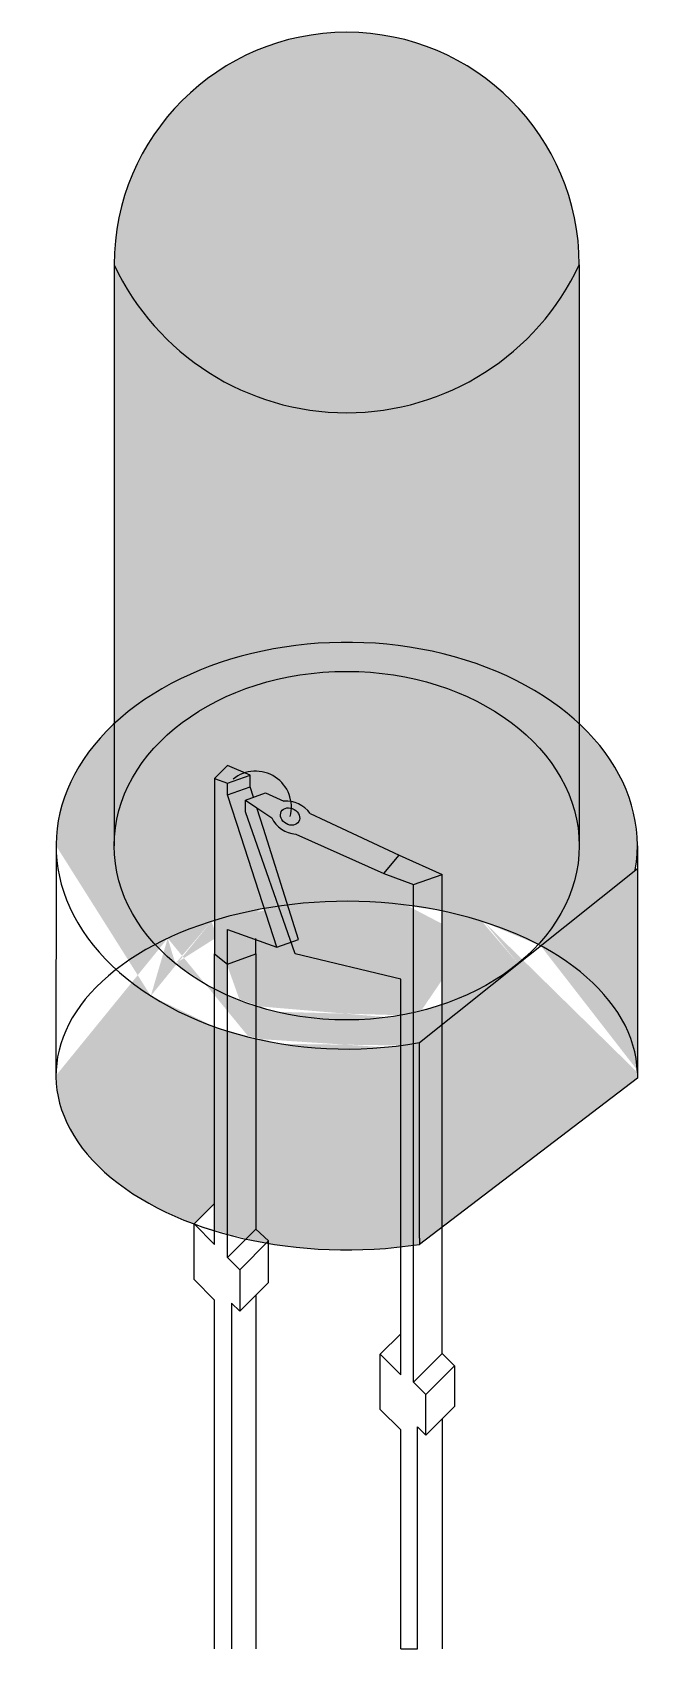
# Model space of a CAD drawing. Header units: millimetres. Extents: x 1725 to 1832, y 1223 to 1501.
import ezdxf

# ---------------------------------------------------------------- set-up
doc = ezdxf.new("R2010")
doc.units = ezdxf.units.MM

msp = doc.modelspace()

# ---------------------------------------------------------------- hatches: boundary and pattern name
h = msp.add_hatch(color=256)
h.set_gradient(color1=(252, 161, 191), one_color=1, tint=1, name='INVCYLINDER')
edge = h.paths.add_edge_path()
edge.add_ellipse((1779.443449094297, 1360.846336983514), major_axis=(-49.99517603613799, 0), ratio=0.7000675420104725, start_angle=431.7527674783726, end_angle=460.706057437629, ccw=False)
edge.add_line((1763.789062857793, 1327.606338184166), (1763.789062857793, 1294.829935506432))
edge.add_line((1763.789062857793, 1294.829935506432), (1766.005358014551, 1292.808046345738))
edge.add_line((1766.005358014551, 1292.808046345738), (1766.005358014551, 1292.372619812545))
edge.add_ellipse((1779.443449094297, 1321.269206616917), major_axis=(-50.00859864270569, -2.273736754432321e-13), ratio=0.5998968340292781, start_angle=434.4121475561648, end_angle=460.7031499643373)
edge.add_line((1788.731077862361, 1291.79112898835), (1788.731077862361, 1326.455576314793))
edge = h.paths.add_edge_path()
edge.add_ellipse((1779.443449094297, 1360.846336983514), major_axis=(-49.99517603613799, 0), ratio=0.7000675420104725, start_angle=425.78842422082346, end_angle=431.7527674783726, ccw=False)
edge.add_line((1758.940062133047, 1328.925032233617), (1758.940062133047, 1293.90660360405))
edge.add_ellipse((1779.443449094297, 1321.269206616917), major_axis=(-50.00859864270569, -2.273736754432321e-13), ratio=0.5998968340292781, start_angle=425.7953391532663, end_angle=429.6979831177056)
edge.add_line((1762.092032324273, 1293.132904972912), (1763.789062857793, 1294.829935506432))
edge.add_line((1763.789062857793, 1294.829935506432), (1763.789062857793, 1327.606338184166))
edge = h.paths.add_edge_path()
edge.add_line((1763.789062857793, 1294.829935506432), (1762.092032324273, 1293.132904972912))
edge.add_ellipse((1779.443449094297, 1321.269206616917), major_axis=(-50.00859864270569, -2.273736754432321e-13), ratio=0.5998968340292781, start_angle=429.6979831177056, end_angle=433.9692814310698)
edge.add_line((1765.633440196744, 1292.43579329098), (1766.005358014551, 1292.808046345738))
edge.add_line((1766.005358014551, 1292.808046345738), (1763.789062857793, 1294.829935506432))
edge = h.paths.add_edge_path()
edge.add_ellipse((1779.443449094297, 1360.846336983514), major_axis=(-49.99517603613799, 0), ratio=0.7000675420104725, start_angle=460.706057437629, end_angle=463.2754420233096, ccw=False)
edge.add_line((1788.731077862361, 1326.455576314793), (1788.731077862361, 1291.79112898835))
edge.add_ellipse((1779.443449094297, 1321.269206616917), major_axis=(-50.00859864270569, -2.273736754432321e-13), ratio=0.5998968340292781, start_angle=460.7031499643373, end_angle=463.2718136792382)
edge.add_line((1790.923971081174, 1292.070448818175), (1790.923971081174, 1326.781628447747))
h.paths.add_polyline_path([(1795.87371854948, 1330.096986475353), (1791.943449094297, 1326.957950706318), (1791.943449094297, 1293.278081109229), (1791.943449094297, 1292.221498584157), (1795.87371854948, 1295.221587331371)])
edge = h.paths.add_edge_path()
edge.add_ellipse((1779.443449094297, 1360.846336983514), major_axis=(-49.99517603613799, 0), ratio=0.7000675420104725, start_angle=463.2754420233096, end_angle=464.47893961436387, ccw=False)
edge.add_line((1790.923971081174, 1326.781628447747), (1790.923971081174, 1292.070448818175))
edge.add_ellipse((1779.443449094297, 1321.269206616917), major_axis=(-50.00859864270569, -2.273736754432321e-13), ratio=0.5998968340292781, start_angle=463.2718136792382, end_angle=464.4749685219946)
edge.add_line((1791.943449094297, 1292.221498584157), (1791.943449094297, 1293.278081109229))
edge.add_line((1791.943449094297, 1293.278081109229), (1791.943449094297, 1326.957950706318))
edge = h.paths.add_edge_path()
edge.add_line((1829.443449094297, 1320.846336983514), (1829.443449094297, 1321.825508067681))
edge.add_ellipse((1779.443449094297, 1321.269206616917), major_axis=(-50.00859864270569, -2.273736754432321e-13), ratio=0.5998968340292781, start_angle=181.0625184071921, end_angle=228.1572809036304)
edge.add_line((1812.803590324244, 1343.61857161656), (1795.87371854948, 1330.096986475353))
edge.add_line((1795.87371854948, 1330.096986475353), (1795.87371854948, 1295.221587331371))
edge.add_line((1795.87371854948, 1295.221587331371), (1829.443449094297, 1320.846336983514))
edge = h.paths.add_edge_path()
edge.add_line((1829.443449094297, 1356.908528569001), (1812.803590324244, 1343.61857161656))
edge.add_ellipse((1779.443449094297, 1321.269206616917), major_axis=(-50.00859864270569, -2.273736754432321e-13), ratio=0.5998968340292781, start_angle=181.0625184071921, end_angle=228.1572809036304, ccw=False)
edge.add_line((1829.443449094297, 1321.825508067681), (1829.443449094297, 1356.908528569001))
edge = h.paths.add_edge_path()
edge.add_ellipse((1779.443449094297, 1360.846336983514), major_axis=(-49.99517603613799, 0), ratio=0.7000675420104725, start_angle=173.0500882506535, end_angle=216.8625258284777)
edge.add_line((1819.443449094297, 1381.842734260129), (1819.443449094297, 1360.846336983514))
edge.add_ellipse((1779.443449094297, 1360.846336983514), major_axis=(-40, 0), ratio=0.75, start_angle=145.4599807031765, end_angle=180, ccw=False)
edge.add_ellipse((1779.443449094297, 1321.269206616917), major_axis=(-50.00859864270569, -2.273736754432321e-13), ratio=0.5998968340292781, start_angle=228.1572809036304, end_angle=228.7861752908836, ccw=False)
edge.add_line((1812.804497666334, 1343.619296294425), (1829.071276132167, 1356.61128069485))
edge = h.paths.add_edge_path()
edge.add_ellipse((1779.443449094297, 1321.269206616917), major_axis=(-50.00859864270569, -2.273736754432321e-13), ratio=0.5998968340292781, start_angle=228.1572809036304, end_angle=228.7861752908836)
edge.add_ellipse((1779.443449094297, 1360.846336983514), major_axis=(-40, 0), ratio=0.75, start_angle=114.2523806652624, end_angle=145.4599807031765, ccw=False)
edge.add_line((1795.87371854948, 1333.493987666373), (1795.87371854948, 1330.096986475353))
edge.add_line((1795.87371854948, 1330.096986475353), (1812.803590324243, 1343.61857161656))
edge = h.paths.add_edge_path()
edge.add_ellipse((1779.443449094297, 1360.846336983514), major_axis=(-40, 0), ratio=0.75, start_angle=106.6792158860697, end_angle=114.2523806652624, ccw=False)
edge.add_line((1790.923971081174, 1332.108536817422), (1790.923971081174, 1326.781628447747))
edge.add_ellipse((1779.443449094297, 1360.846336983514), major_axis=(-49.99517603613799, 0), ratio=0.7000675420104725, start_angle=463.2754420233096, end_angle=464.4789396143639)
edge.add_line((1791.943449094297, 1326.957950706318), (1795.87371854948, 1330.096986475353))
edge.add_line((1795.87371854948, 1330.096986475353), (1795.87371854948, 1333.493987666373))
edge = h.paths.add_edge_path()
edge.add_ellipse((1779.443449094297, 1360.846336983514), major_axis=(-40, 0), ratio=0.75, start_angle=103.42608293282001, end_angle=106.6792158860697, ccw=False)
edge.add_line((1788.731077862361, 1331.666228640243), (1788.731077862361, 1326.455576314793))
edge.add_ellipse((1779.443449094297, 1360.846336983514), major_axis=(-49.99517603613799, 0), ratio=0.7000675420104725, start_angle=460.7060574376291, end_angle=463.2754420233096)
edge.add_line((1790.923971081174, 1326.781628447747), (1790.923971081174, 1332.108536817422))
edge = h.paths.add_edge_path()
edge.add_ellipse((1779.443449094297, 1360.846336983514), major_axis=(-40, 0), ratio=0.75, start_angle=66.96087234999641, end_angle=103.42608293282001, ccw=False)
edge.add_line((1763.789062857793, 1333.239202801357), (1763.789062857793, 1327.606338184166))
edge.add_ellipse((1779.443449094297, 1360.846336983514), major_axis=(-49.99517603613799, 0), ratio=0.7000675420104725, start_angle=431.7527674783726, end_angle=460.7060574376291)
edge.add_line((1788.731077862361, 1326.455576314793), (1788.731077862361, 1331.666228640243))
edge = h.paths.add_edge_path()
edge.add_ellipse((1779.443449094297, 1360.846336983514), major_axis=(-40, 0), ratio=0.75, start_angle=59.1638525395814, end_angle=66.96087234999641, ccw=False)
edge.add_line((1758.940062133047, 1335.087236518757), (1758.940062133047, 1328.925032233617))
edge.add_ellipse((1779.443449094297, 1360.846336983514), major_axis=(-49.99517603613799, 0), ratio=0.7000675420104725, start_angle=425.7884242208235, end_angle=431.7527674783726)
edge.add_line((1763.789062857793, 1327.606338184166), (1763.789062857793, 1333.239202801357))
edge = h.paths.add_edge_path()
edge.add_ellipse((1779.443449094297, 1360.846336983514), major_axis=(-40, 0), ratio=0.75, start_angle=55.379630162227386, end_angle=59.1638525395814, ccw=False)
edge.add_line((1756.717995045928, 1336.158303894764), (1756.717995045928, 1329.671146609396))
edge.add_ellipse((1779.443449094297, 1360.846336983514), major_axis=(-49.99517603613799, 0), ratio=0.7000675420104725, start_angle=422.9638269711371, end_angle=425.7884242208235)
edge.add_line((1758.940062133047, 1328.925032233617), (1758.940062133047, 1335.087236518757))
edge = h.paths.add_edge_path()
edge.add_ellipse((1779.443449094297, 1360.846336983514), major_axis=(-49.99517603613799, 0), ratio=0.7000675420104725, start_angle=422.9638269711371, end_angle=425.78842422082346, ccw=False)
edge.add_line((1756.717995045928, 1329.671146609396), (1756.717995045928, 1294.545747336622))
edge.add_ellipse((1779.443449094297, 1321.269206616917), major_axis=(-50.00859864270569, -2.273736754432321e-13), ratio=0.5998968340292781, start_angle=422.9716746826391, end_angle=425.7953391532663)
edge.add_line((1758.940062133047, 1293.90660360405), (1758.940062133047, 1328.925032233617))
edge = h.paths.add_edge_path()
edge.add_ellipse((1779.443449094297, 1360.846336983514), major_axis=(-49.99517603613799, 0), ratio=0.7000675420104725, start_angle=397.4992387924046, end_angle=422.9638269711371, ccw=False)
edge.add_ellipse((1779.443449094297, 1321.269206616917), major_axis=(-50.00859864270569, -2.273736754432321e-13), ratio=0.5998968340292781, start_angle=322.4807235325233, end_angle=359.9766857337717)
edge.add_line((1729.434854591711, 1321.281413937831), (1729.434850451591, 1321.269206616912))
edge.add_ellipse((1779.443449094297, 1321.269206616917), major_axis=(-50.00859864270569, -2.273736754432321e-13), ratio=0.5998968340292781, start_angle=360.0000000000092, end_angle=418.3230417554165)
edge.add_line((1753.182461139995, 1295.738535774736), (1756.717995045928, 1299.274069680669))
edge.add_line((1756.717995045928, 1299.274069680669), (1756.717995045928, 1329.671146609396))
edge = h.paths.add_edge_path()
edge.add_ellipse((1779.443449094297, 1360.846336983514), major_axis=(-40, 0), ratio=0.75, start_angle=34.54001929682471, end_angle=55.379630162227386, ccw=False)
edge.add_ellipse((1779.443449094297, 1321.269206616917), major_axis=(-50.00859864270569, -2.273736754432321e-13), ratio=0.5998968340292781, start_angle=311.2138247091159, end_angle=322.4807235325233)
edge.add_ellipse((1779.443449094297, 1360.846336983514), major_axis=(-49.99517603613799, 0), ratio=0.7000675420104725, start_angle=397.4992387924045, end_angle=422.9638269711371)
edge.add_line((1756.717995045928, 1329.671146609396), (1756.717995045928, 1336.158303894764))
edge = h.paths.add_edge_path()
edge.add_ellipse((1779.443449094297, 1321.269206616917), major_axis=(-50.00859864270569, -2.273736754432321e-13), ratio=0.5998968340292781, start_angle=322.48072353252326, end_angle=359.9766857337716, ccw=False)
edge.add_ellipse((1779.443449094297, 1360.846336983514), major_axis=(-49.99517603613799, 0), ratio=0.7000675420104725, start_angle=359.99999999964155, end_angle=397.4992387924046, ccw=False)
edge.add_line((1729.448273058159, 1360.846336983732), (1729.434854591711, 1321.281413937831))
edge = h.paths.add_edge_path()
edge.add_ellipse((1779.443449094297, 1360.846336983514), major_axis=(-40, 0), ratio=0.75, start_angle=0, end_angle=34.54001929682471, ccw=False)
edge.add_line((1739.443449094297, 1360.846336983514), (1739.443449094297, 1381.842734260129))
edge.add_ellipse((1779.443449094297, 1360.846336983514), major_axis=(-49.99517603613799, 0), ratio=0.7000675420104725, start_angle=323.1374741715223, end_angle=359.9727927206422)
edge.add_line((1729.448278694835, 1360.862956964074), (1729.448273058159, 1360.846336983732))
edge.add_ellipse((1779.443449094297, 1360.846336983514), major_axis=(-49.99517603613799, 0), ratio=0.7000675420104725, start_angle=359.9999999996415, end_angle=397.4992387924045)
edge.add_ellipse((1779.443449094297, 1321.269206616917), major_axis=(-50.00859864270569, -2.273736754432321e-13), ratio=0.5998968340292781, start_angle=311.2138247091159, end_angle=322.48072353252326, ccw=False)
edge = h.paths.add_edge_path()
edge.add_line((1756.717995045928, 1372.41333993274), (1758.940062133047, 1374.635407019859))
edge.add_line((1758.940062133047, 1374.635407019859), (1762.821543793289, 1372.986125952916))
edge.add_line((1762.821543793289, 1372.986125952916), (1762.821543793289, 1370.986125952916))
edge.add_line((1762.821543793289, 1370.986125952916), (1763.391617076553, 1369.191829371557))
edge.add_line((1763.391617076553, 1369.191829371557), (1765.485077112017, 1369.963737795919))
edge.add_line((1765.485077112017, 1369.963737795919), (1768.629269289149, 1368.492436339825))
edge.add_arc((1769.05836232977, 1363.510883021443), 4.999999430140001, 34.92310023775178, 94.9231002377523, ccw=False)
edge.add_line((1773.157967533486, 1366.373265154398), (1775.875186789775, 1365.101762298227))
edge.add_line((1775.875186789775, 1365.101762298227), (1788.453549470491, 1359.21580957745))
edge.add_line((1788.453549470491, 1359.21580957745), (1795.87371854948, 1355.907341259878))
edge.add_line((1795.87371854948, 1355.907341259878), (1795.87371854948, 1349.603815589038))
edge.add_ellipse((1779.443449094297, 1321.269206616917), major_axis=(-50.00859864270569, -2.273736754432321e-13), ratio=0.5998968340292781, start_angle=228.7861752908836, end_angle=250.8192774736381, ccw=False)
edge.add_ellipse((1779.443449094297, 1360.846336983514), major_axis=(-40, 0), ratio=0.75, start_angle=145.4599807031765, end_angle=180)
edge.add_ellipse((1779.443449094297, 1360.846336983514), major_axis=(-40, 0), ratio=0.75, start_angle=180, end_angle=360)
edge.add_ellipse((1779.443449094297, 1360.846336983514), major_axis=(-40, 0), ratio=0.75, start_angle=0, end_angle=34.54001929682469)
edge.add_ellipse((1779.443449094297, 1321.269206616917), major_axis=(-50.00859864270569, -2.273736754432321e-13), ratio=0.5998968340292781, start_angle=297.02832531736067, end_angle=311.2138247091159, ccw=False)
edge.add_line((1756.717995045928, 1347.992665897213), (1756.717995045928, 1372.41333993274))
edge = h.paths.add_edge_path()
edge.add_line((1756.717995045928, 1342.203001868804), (1756.717995045928, 1347.992665897213))
edge.add_ellipse((1779.443449094297, 1321.269206616917), major_axis=(-50.00859864270569, -2.273736754432321e-13), ratio=0.5998968340292781, start_angle=297.0283253173607, end_angle=311.2138247091159)
edge.add_ellipse((1779.443449094297, 1360.846336983514), major_axis=(-40, 0), ratio=0.75, start_angle=34.54001929682469, end_angle=55.37963016222739)
edge.add_line((1756.717995045928, 1336.158303894764), (1756.717995045928, 1342.203001868804))
edge = h.paths.add_edge_path()
edge.add_line((1770.596917302781, 1342.20853874813), (1769.880625151349, 1344.25652103735))
edge.add_line((1769.880625151349, 1344.25652103735), (1767.403957091419, 1343.362838873308))
edge.add_line((1767.403957091419, 1343.362838873308), (1763.789062857793, 1344.669674095222))
edge.add_line((1763.789062857793, 1344.669674095222), (1763.789062857793, 1342.203001868804))
edge.add_line((1763.789062857793, 1342.203001868804), (1763.789062857793, 1333.239202801357))
edge.add_ellipse((1779.443449094297, 1360.846336983514), major_axis=(-40, 0), ratio=0.75, start_angle=66.9608723499964, end_angle=103.42608293282)
edge.add_line((1788.731077862361, 1331.666228640243), (1788.731077862361, 1337.87797510554))
edge.add_line((1788.731077862361, 1337.87797510554), (1770.596917302781, 1342.20853874813))
edge = h.paths.add_edge_path()
edge.add_line((1763.789062857793, 1342.203001868804), (1758.940062133047, 1340.435234915837))
edge.add_line((1758.940062133047, 1340.435234915837), (1758.940062133047, 1335.087236518757))
edge.add_ellipse((1779.443449094297, 1360.846336983514), major_axis=(-40, 0), ratio=0.75, start_angle=59.16385253958143, end_angle=66.9608723499964)
edge.add_line((1763.789062857793, 1333.239202801357), (1763.789062857793, 1342.203001868804))
edge = h.paths.add_edge_path()
edge.add_ellipse((1779.443449094297, 1321.269206616917), major_axis=(-50.00859864270569, -2.273736754432321e-13), ratio=0.5998968340292781, start_angle=250.8192774736381, end_angle=256.7281863207614)
edge.add_line((1790.923971081174, 1350.467964415659), (1790.923971081174, 1332.108536817422))
edge.add_ellipse((1779.443449094297, 1360.846336983514), major_axis=(-40, 0), ratio=0.75, start_angle=106.6792158860697, end_angle=114.2523806652624)
edge.add_line((1795.87371854948, 1333.493987666373), (1795.87371854948, 1349.603815589038))
edge = h.paths.add_edge_path()
edge.add_ellipse((1779.443449094297, 1321.269206616917), major_axis=(-50.00859864270569, -2.273736754432321e-13), ratio=0.5998968340292781, start_angle=256.7281863207614, end_angle=281.7207311797632)
edge.add_line((1769.284622769139, 1350.643687792976), (1771.166497834525, 1344.720515991207))
edge.add_line((1771.166497834525, 1344.720515991207), (1769.880625151349, 1344.25652103735))
edge.add_line((1769.880625151349, 1344.25652103735), (1770.596917302781, 1342.20853874813))
edge.add_line((1770.596917302781, 1342.20853874813), (1788.731077862361, 1337.87797510554))
edge.add_line((1788.731077862361, 1337.87797510554), (1788.731077862361, 1331.666228640243))
edge.add_ellipse((1779.443449094297, 1360.846336983514), major_axis=(-40, 0), ratio=0.75, start_angle=103.42608293282, end_angle=106.6792158860697)
edge.add_line((1790.923971081174, 1332.108536817422), (1790.923971081174, 1350.467964415659))
edge = h.paths.add_edge_path()
edge.add_ellipse((1779.443449094297, 1321.269206616917), major_axis=(-50.00859864270569, -2.273736754432321e-13), ratio=0.5998968340292781, start_angle=283.5576124336603, end_angle=286.4867330667942)
edge.add_line((1765.251342817683, 1350.03577081861), (1767.403957091419, 1343.362838873308))
edge.add_line((1767.403957091419, 1343.362838873308), (1769.880625151349, 1344.25652103735))
edge.add_line((1769.880625151349, 1344.25652103735), (1767.720283897237, 1350.43324741673))
edge = h.paths.add_edge_path(flags=17)
edge.add_ellipse((1779.443449094297, 1321.269206616917), major_axis=(-50.00859864270569, -2.273736754432321e-13), ratio=0.5998968340292781, start_angle=281.7207311797632, end_angle=283.5576124336603)
edge.add_line((1767.720283897238, 1350.43324741673), (1769.880625151349, 1344.25652103735))
edge.add_line((1769.880625151349, 1344.25652103735), (1771.166497834525, 1344.720515991207))
edge.add_line((1771.166497834525, 1344.720515991207), (1769.284622769139, 1350.643687792976))
edge = h.paths.add_edge_path(flags=17)
edge.add_line((1762.033971265843, 1366.691233123798), (1762.033971265843, 1368.691233123798))
edge.add_line((1762.033971265843, 1368.691233123798), (1763.391617076553, 1369.191829371557))
edge.add_line((1763.391617076553, 1369.191829371557), (1762.821543793289, 1370.986125952916))
edge.add_line((1762.821543793289, 1370.986125952916), (1758.940062133047, 1369.600235762521))
edge.add_line((1758.940062133047, 1369.600235762521), (1761.26375789259, 1362.396964905219))
edge.add_line((1761.26375789259, 1362.396964905219), (1765.251342817683, 1350.03577081861))
edge.add_ellipse((1779.443449094297, 1321.269206616917), major_axis=(-50.00859864270569, -2.273736754432321e-13), ratio=0.5998968340292781, start_angle=283.5576124336602, end_angle=286.4867330667942, ccw=False)
edge.add_line((1767.720283897237, 1350.43324741673), (1762.033971265843, 1366.691233123798))
edge = h.paths.add_edge_path(flags=17)
edge.add_line((1765.110521244446, 1363.781605874537), (1763.966032518867, 1367.383865913727))
edge.add_line((1763.966032518867, 1367.383865913727), (1762.033971265843, 1368.691233123798))
edge.add_line((1762.033971265843, 1368.691233123798), (1762.033971265843, 1366.691233123798))
edge.add_line((1762.033971265843, 1366.691233123798), (1767.720283897238, 1350.43324741673))
edge.add_ellipse((1779.443449094297, 1321.269206616917), major_axis=(-50.00859864270569, -2.273736754432321e-13), ratio=0.5998968340292781, start_angle=281.72073117976316, end_angle=283.5576124336602, ccw=False)
edge.add_line((1769.284622769139, 1350.643687792976), (1765.110521244446, 1363.781605874537))
h.paths.add_polyline_path([(1775.875186789775, 1365.101762298227), (1773.157967533486, 1366.373265154398, 0.2679491924311228), (1768.629269289149, 1368.492436339825), (1765.485077112017, 1369.963737795919), (1762.033971265843, 1368.691233123798), (1763.966032518868, 1367.383865913727), (1766.536782432585, 1365.644317471757, 0.2679491924311867), (1770.677816897886, 1362.842205133324), (1785.824525310361, 1356.083239383192), (1788.453549470491, 1359.215809577451)], flags=17)
h.paths.add_polyline_path([(1795.87371854948, 1355.907341259878), (1788.453549470491, 1359.215809577451), (1785.824525310361, 1356.083239383192), (1790.923971081174, 1354.136850819077)], flags=17)
edge = h.paths.add_edge_path(flags=17)
edge.add_line((1795.87371854948, 1355.907341259878), (1790.923971081174, 1354.136850819077))
edge.add_line((1790.923971081174, 1354.136850819077), (1790.923971081174, 1350.467964415659))
edge.add_ellipse((1779.443449094297, 1321.269206616917), major_axis=(-50.00859864270569, -2.273736754432321e-13), ratio=0.5998968340292781, start_angle=250.8192774736381, end_angle=256.7281863207614, ccw=False)
edge.add_line((1795.87371854948, 1349.603815589038), (1795.87371854948, 1355.907341259878))
edge = h.paths.add_edge_path()
edge.add_ellipse((1779.443449094297, 1360.846336983514), major_axis=(-49.99517603613799, 0), ratio=0.7000675420104725, start_angle=216.8625258284777, end_angle=323.1374741715223)
edge.add_line((1739.443449094297, 1381.842734260129), (1739.443449094297, 1360.846336983514))
edge.add_ellipse((1779.443449094297, 1360.846336983514), major_axis=(-40, 0), ratio=0.75, start_angle=180, end_angle=360, ccw=False)
edge.add_line((1819.443449094297, 1360.846336983514), (1819.443449094297, 1381.842734260129))
h.paths.add_polyline_path([(1739.443449094297, 1460.846336983514, 0.637070260807494), (1819.443449094297, 1460.846336983514, 1)])
h = msp.add_hatch(color=256)
h.set_gradient(color1=(252, 161, 191), one_color=1, tint=1, name='INVCYLINDER')
edge = h.paths.add_edge_path()
edge.add_arc((1779.443449094297, 1479.498643309714), 44.13511675849967, 205.0000000000001, 334.99999999999994, ccw=False)
edge.add_line((1739.443449094297, 1460.846336983514), (1739.443449094297, 1381.842734260129))
edge.add_ellipse((1779.443449094297, 1360.846336983514), major_axis=(-49.99517603613799, 0), ratio=0.7000675420104725, start_angle=216.8625258284777, end_angle=323.1374741715223, ccw=False)
edge.add_line((1819.443449094297, 1381.842734260129), (1819.443449094297, 1460.846336983514))
edge = h.paths.add_edge_path()
edge.add_ellipse((1779.443449094297, 1360.846336983514), major_axis=(-40, 0), ratio=0.75, start_angle=114.2523806652624, end_angle=145.4599807031765)
edge.add_ellipse((1779.443449094297, 1321.269206616917), major_axis=(-50.00859864270569, -2.273736754432321e-13), ratio=0.5998968340292781, start_angle=228.7861752908836, end_angle=250.8192774736381)
edge.add_line((1795.87371854948, 1349.603815589038), (1795.87371854948, 1333.493987666373))
edge = h.paths.add_edge_path()
edge.add_line((1785.824525310361, 1356.083239383192), (1770.677816897886, 1362.842205133324))
edge.add_arc((1771.034000134576, 1367.829502347437), 4.999999999999795, 205.9149807662701, 265.9149807662834, ccw=False)
edge.add_line((1766.536782432585, 1365.644317471757), (1763.966032518867, 1367.383865913727))
edge.add_line((1763.966032518867, 1367.383865913727), (1765.110521244446, 1363.781605874537))
edge.add_line((1765.110521244446, 1363.781605874537), (1769.284622769139, 1350.643687792976))
edge.add_ellipse((1779.443449094297, 1321.269206616917), major_axis=(-50.00859864270569, -2.273736754432321e-13), ratio=0.5998968340292781, start_angle=256.7281863207614, end_angle=281.72073117976316, ccw=False)
edge.add_line((1790.923971081174, 1350.467964415659), (1790.923971081174, 1354.136850819077))
edge.add_line((1790.923971081174, 1354.136850819077), (1785.824525310361, 1356.083239383192))
edge = h.paths.add_edge_path()
edge.add_line((1761.26375789259, 1362.396964905219), (1758.940062133047, 1369.600235762521))
edge.add_line((1758.940062133047, 1369.600235762521), (1758.940062133047, 1371.600235762521))
edge.add_line((1758.940062133047, 1371.600235762521), (1756.717995045928, 1372.41333993274))
edge.add_line((1756.717995045928, 1372.41333993274), (1756.717995045928, 1347.992665897213))
edge.add_ellipse((1779.443449094297, 1321.269206616917), major_axis=(-50.00859864270569, -2.273736754432321e-13), ratio=0.5998968340292781, start_angle=286.4867330667942, end_angle=297.02832531736067, ccw=False)
edge.add_line((1765.251342817683, 1350.03577081861), (1761.26375789259, 1362.396964905219))
edge = h.paths.add_edge_path()
edge.add_ellipse((1779.443449094297, 1321.269206616917), major_axis=(-50.00859864270569, -2.273736754432321e-13), ratio=0.5998968340292781, start_angle=286.4867330667942, end_angle=297.0283253173607)
edge.add_line((1756.717995045928, 1347.992665897213), (1756.717995045928, 1342.203001868804))
edge.add_line((1756.717995045928, 1342.203001868804), (1758.940062133047, 1340.435234915837))
edge.add_line((1758.940062133047, 1340.435234915837), (1758.940062133047, 1346.422656209953))
edge.add_line((1758.940062133047, 1346.422656209953), (1767.403957091419, 1343.362838873308))
edge.add_line((1767.403957091419, 1343.362838873308), (1765.251342817683, 1350.03577081861))
h.paths.add_polyline_path([(1763.789062857793, 1344.669674095222), (1758.940062133047, 1346.422656209953), (1758.940062133047, 1340.435234915837), (1763.789062857793, 1342.203001868804)], flags=17)
h.paths.add_polyline_path([(1762.821543793289, 1372.986125952916), (1758.940062133047, 1374.635407019859), (1756.717995045928, 1372.41333993274), (1758.940062133047, 1371.600235762521)])
h.paths.add_polyline_path([(1762.821543793289, 1372.986125952916), (1758.940062133047, 1371.600235762521), (1758.940062133047, 1369.600235762521), (1762.821543793289, 1370.986125952916)])
h = msp.add_hatch(color=256)
h.set_gradient(color1=(252, 248, 3), one_color=1, tint=1)
edge = h.paths.add_edge_path()
edge.add_ellipse((1769.70471065567, 1365.864024573958), major_axis=(-1.509488617917441, 0.8558313065545918), ratio=0.8116336690065736, start_angle=0, end_angle=287.1023842886336)
edge.add_ellipse((1769.70471065567, 1365.864024573958), major_axis=(-1.509488617917441, 0.8558313065545918), ratio=0.8116336690065736, start_angle=287.1023842886335, end_angle=360)
h = msp.add_hatch(color=256)
h.set_gradient(color1=(252, 161, 191), one_color=1, tint=1, name='INVCYLINDER')
edge = h.paths.add_edge_path()
edge.add_line((1758.940062133047, 1340.435234915837), (1756.717995045928, 1342.203001868804))
edge.add_line((1756.717995045928, 1342.203001868804), (1756.717995045928, 1336.158303894764))
edge.add_ellipse((1779.443449094297, 1360.846336983514), major_axis=(-40, 0), ratio=0.75, start_angle=55.37963016222739, end_angle=59.16385253958143)
edge.add_line((1758.940062133047, 1335.087236518757), (1758.940062133047, 1340.435234915837))

# ---------------------------------------------------------------- linework, layer by layer
for p, q in [((1739.443449094297, 1460.846336983514), (1739.443449094297, 1360.846336983514)), ((1819.443449094297, 1460.846336983514), (1819.443449094297, 1360.846336983514)), ((1758.940062133047, 1374.635407019859), (1756.717995045928, 1372.41333993274)), ((1762.821543793289, 1372.986125952916), (1758.940062133047, 1374.635407019859)), ((1756.717995045928, 1372.41333993274), (1758.940062133047, 1371.600235762521)), ((1756.717995045928, 1372.41333993274), (1756.717995045928, 1342.203001868804)), ((1758.940062133047, 1371.600235762521), (1762.821543793289, 1372.986125952916)), ((1762.821543793289, 1370.986125952916), (1762.821543793289, 1372.986125952916)), ((1758.940062133047, 1369.600235762521), (1758.940062133047, 1371.600235762521)), ((1758.940062133047, 1369.600235762521), (1762.821543793289, 1370.986125952916)), ((1761.26375789259, 1362.396964905219), (1758.940062133047, 1369.600235762521)), ((1762.033971265843, 1368.691233123798), (1765.485077112017, 1369.963737795919)), ((1763.391617076553, 1369.191829371557), (1762.821543793289, 1370.986125952916)), ((1765.485077112017, 1369.963737795919), (1768.629269289149, 1368.492436339825)), ((1762.033971265843, 1366.691233123798), (1762.033971265843, 1368.691233123798)), ((1762.033971265843, 1368.691233123798), (1763.966032518868, 1367.383865913727)), ((1770.596917302781, 1342.20853874813), (1762.033971265843, 1366.691233123798)), ((1765.110521244446, 1363.781605874537), (1763.966032518867, 1367.383865913727)), ((1763.966032518868, 1367.383865913727), (1766.536782432585, 1365.644317471757)), ((1773.157967533486, 1366.373265154398), (1775.875186789775, 1365.101762298227)), ((1771.166497834525, 1344.720515991207), (1765.110521244446, 1363.781605874537)), ((1775.875186789775, 1365.101762298227), (1788.453549470491, 1359.215809577451)), ((1729.448416473858, 1361.269204316455), (1729.434850451591, 1321.269206616917)), ((1767.403957091419, 1343.362838873308), (1761.26375789259, 1362.396964905219)), ((1770.677816897886, 1362.842205133324), (1785.824525310361, 1356.083239383192)), ((1829.443449094297, 1360.846336983514), (1829.443449094297, 1320.846336983514)), ((1785.824525310361, 1356.083239383192), (1788.453549470491, 1359.215809577451)), ((1788.453549470491, 1359.215809577451), (1795.87371854948, 1355.907341259878)), ((1785.824525310361, 1356.083239383192), (1790.923971081174, 1354.136850819077)), ((1790.923971081174, 1354.136850819077), (1795.87371854948, 1355.907341259878)), ((1791.943449094297, 1326.957950706318), (1829.443449094297, 1356.908528569001)), ((1795.87371854948, 1273.456875722806), (1795.87371854948, 1355.907341259878)), ((1790.923971081174, 1268.507128254501), (1790.923971081174, 1354.136850819077)), ((1758.940062133047, 1340.435234915837), (1758.940062133047, 1346.422656209953)), ((1758.940062133047, 1346.422656209953), (1767.403957091419, 1343.362838873308)), ((1763.789062857793, 1342.203001868804), (1763.789062857793, 1344.89274754163)), ((1767.403957091419, 1343.362838873308), (1771.166497834525, 1344.720515991207)), ((1756.717995045928, 1292.203001868804), (1756.717995045928, 1342.203001868804)), ((1756.717995045928, 1342.203001868804), (1758.940062133047, 1340.435234915837)), ((1758.940062133047, 1340.435234915837), (1763.789062857793, 1342.203001868804)), ((1763.789062857793, 1342.203001868804), (1763.789062857793, 1294.829935506432)), ((1788.731077862361, 1337.87797510554), (1770.596917302781, 1342.20853874813)), ((1758.940062133047, 1289.980934781685), (1758.940062133047, 1340.435234915837)), ((1788.731077862361, 1269.777156966292), (1788.731077862361, 1337.87797510554)), ((1791.943449094297, 1293.278081109229), (1791.943449094297, 1326.957950706318)), ((1829.443449094297, 1320.846336983514), (1791.943449094297, 1292.221498584157)), ((1753.182461139995, 1295.738535774736), (1756.717995045928, 1299.274069680669)), ((1753.182461139995, 1286.166612165669), (1753.182461139995, 1295.738535774736)), ((1753.182461139995, 1295.738535774736), (1756.717995045928, 1292.203001868804)), ((1763.789062857793, 1294.829935506432), (1758.940062133047, 1289.980934781685)), ((1763.789062857793, 1294.829935506432), (1766.005358014551, 1292.808046345738)), ((1766.005358014551, 1292.808046345738), (1761.061382476606, 1287.859614438125)), ((1766.005358014551, 1285.651852819871), (1766.005358014551, 1292.808046345738)), ((1791.943449094297, 1293.278081109229), (1791.943449094297, 1292.221498584157)), ((1758.940062133047, 1289.980934781685), (1761.061382476606, 1287.859614438125)), ((1756.717995045928, 1282.631078259736), (1753.182461139995, 1286.166612165669)), ((1761.061382476606, 1287.859614438125), (1761.061382476606, 1280.707877281926)), ((1761.061382476606, 1280.707877281926), (1766.005358014551, 1285.651852819871)), ((1756.717995045928, 1222.631078259736), (1756.717995045928, 1282.631078259736)), ((1763.789062857793, 1283.435557663114), (1763.789062857793, 1222.631078259736)), ((1761.061382476606, 1280.707877281926), (1759.647168914233, 1282.122090844299)), ((1759.647168914233, 1282.122090844299), (1759.647168914233, 1282.122090844299)), ((1759.647168914233, 1282.122090844299), (1759.647168914233, 1222.631078259736)), ((1785.195543956428, 1273.312690872224), (1788.731077862361, 1276.848224778157)), ((1785.195543956428, 1263.812690872224), (1785.195543956428, 1273.312690872224)), ((1785.195543956428, 1273.312690872224), (1788.731077862361, 1269.777156966292)), ((1790.923971081174, 1268.507128254501), (1795.87371854948, 1273.456875722806)), ((1795.87371854948, 1273.456875722806), (1797.99503889304, 1271.335555379247)), ((1797.99503889304, 1271.335555379247), (1793.045291424734, 1266.385807910941)), ((1797.99503889304, 1271.335555379247), (1797.99503889304, 1264.335555379247)), ((1793.045291424734, 1266.385807910941), (1790.923971081174, 1268.507128254501)), ((1793.045291424734, 1259.385807910941), (1793.045291424734, 1266.385807910941)), ((1788.731077862361, 1260.277156966292), (1785.195543956428, 1263.812690872224)), ((1793.045291424734, 1259.385807910941), (1797.995038893039, 1264.335555379247)), ((1791.631077862361, 1222.631078259736), (1791.631077862361, 1260.800021473314)), ((1791.631077862361, 1260.800021473314), (1793.045291424734, 1259.385807910941)), ((1795.873718549481, 1262.214235035688), (1795.873718549481, 1222.631078259736)), ((1788.731077862361, 1222.631078259736), (1788.731077862361, 1260.277156966292)), ((1788.731077862361, 1222.631078259736), (1791.631077862361, 1222.631078259736)), ((1788.731077862361, 1222.631078259736), (1791.631077862361, 1222.631078259736))]:
    msp.add_line(p, q)
for centre, radius, start, end in [((1779.443449094297, 1460.846336983514), 40, 0, 180), ((1779.443449094297, 1479.498643309714), 44.1351167584997, 204.9999999999999, 334.9999999999999), ((1763.768831970449, 1367.510268473469), 6.159933014436068, 344.4992914728595, 129.0628416956543), ((1769.05836232977, 1363.510883021443), 4.999999430140007, 34.92310023775205, 94.92310023775205), ((1771.034000134576, 1367.829502347437), 4.999999999999777, 205.914980766273, 265.9149807662729)]:
    msp.add_arc(centre, radius, start, end)
for centre, major_axis, ratio, start_param, end_param in [((1779.443449094297, 1360.846336983514), (-49.99517603613799, 0), 0.7000675420104725, 3.020293810840657, 8.106686802442571), ((1779.443449094297, 1321.269206616917), (-50.00859864270569, -2.273736754432321e-13), 0.5998968340292781, 3.160137098158341, 8.106617493805825)]:
    msp.add_ellipse(centre, major_axis=major_axis, ratio=ratio, start_param=start_param, end_param=end_param)
for centre, major_axis, ratio in [((1779.443449094297, 1360.846336983514), (-40, 0), 0.75), ((1769.70471065567, 1365.864024573958), (-1.509488617917441, 0.8558313065545918), 0.8116336690065735)]:
    msp.add_ellipse(centre, major_axis=major_axis, ratio=ratio)

doc.saveas('drawing.dxf')
